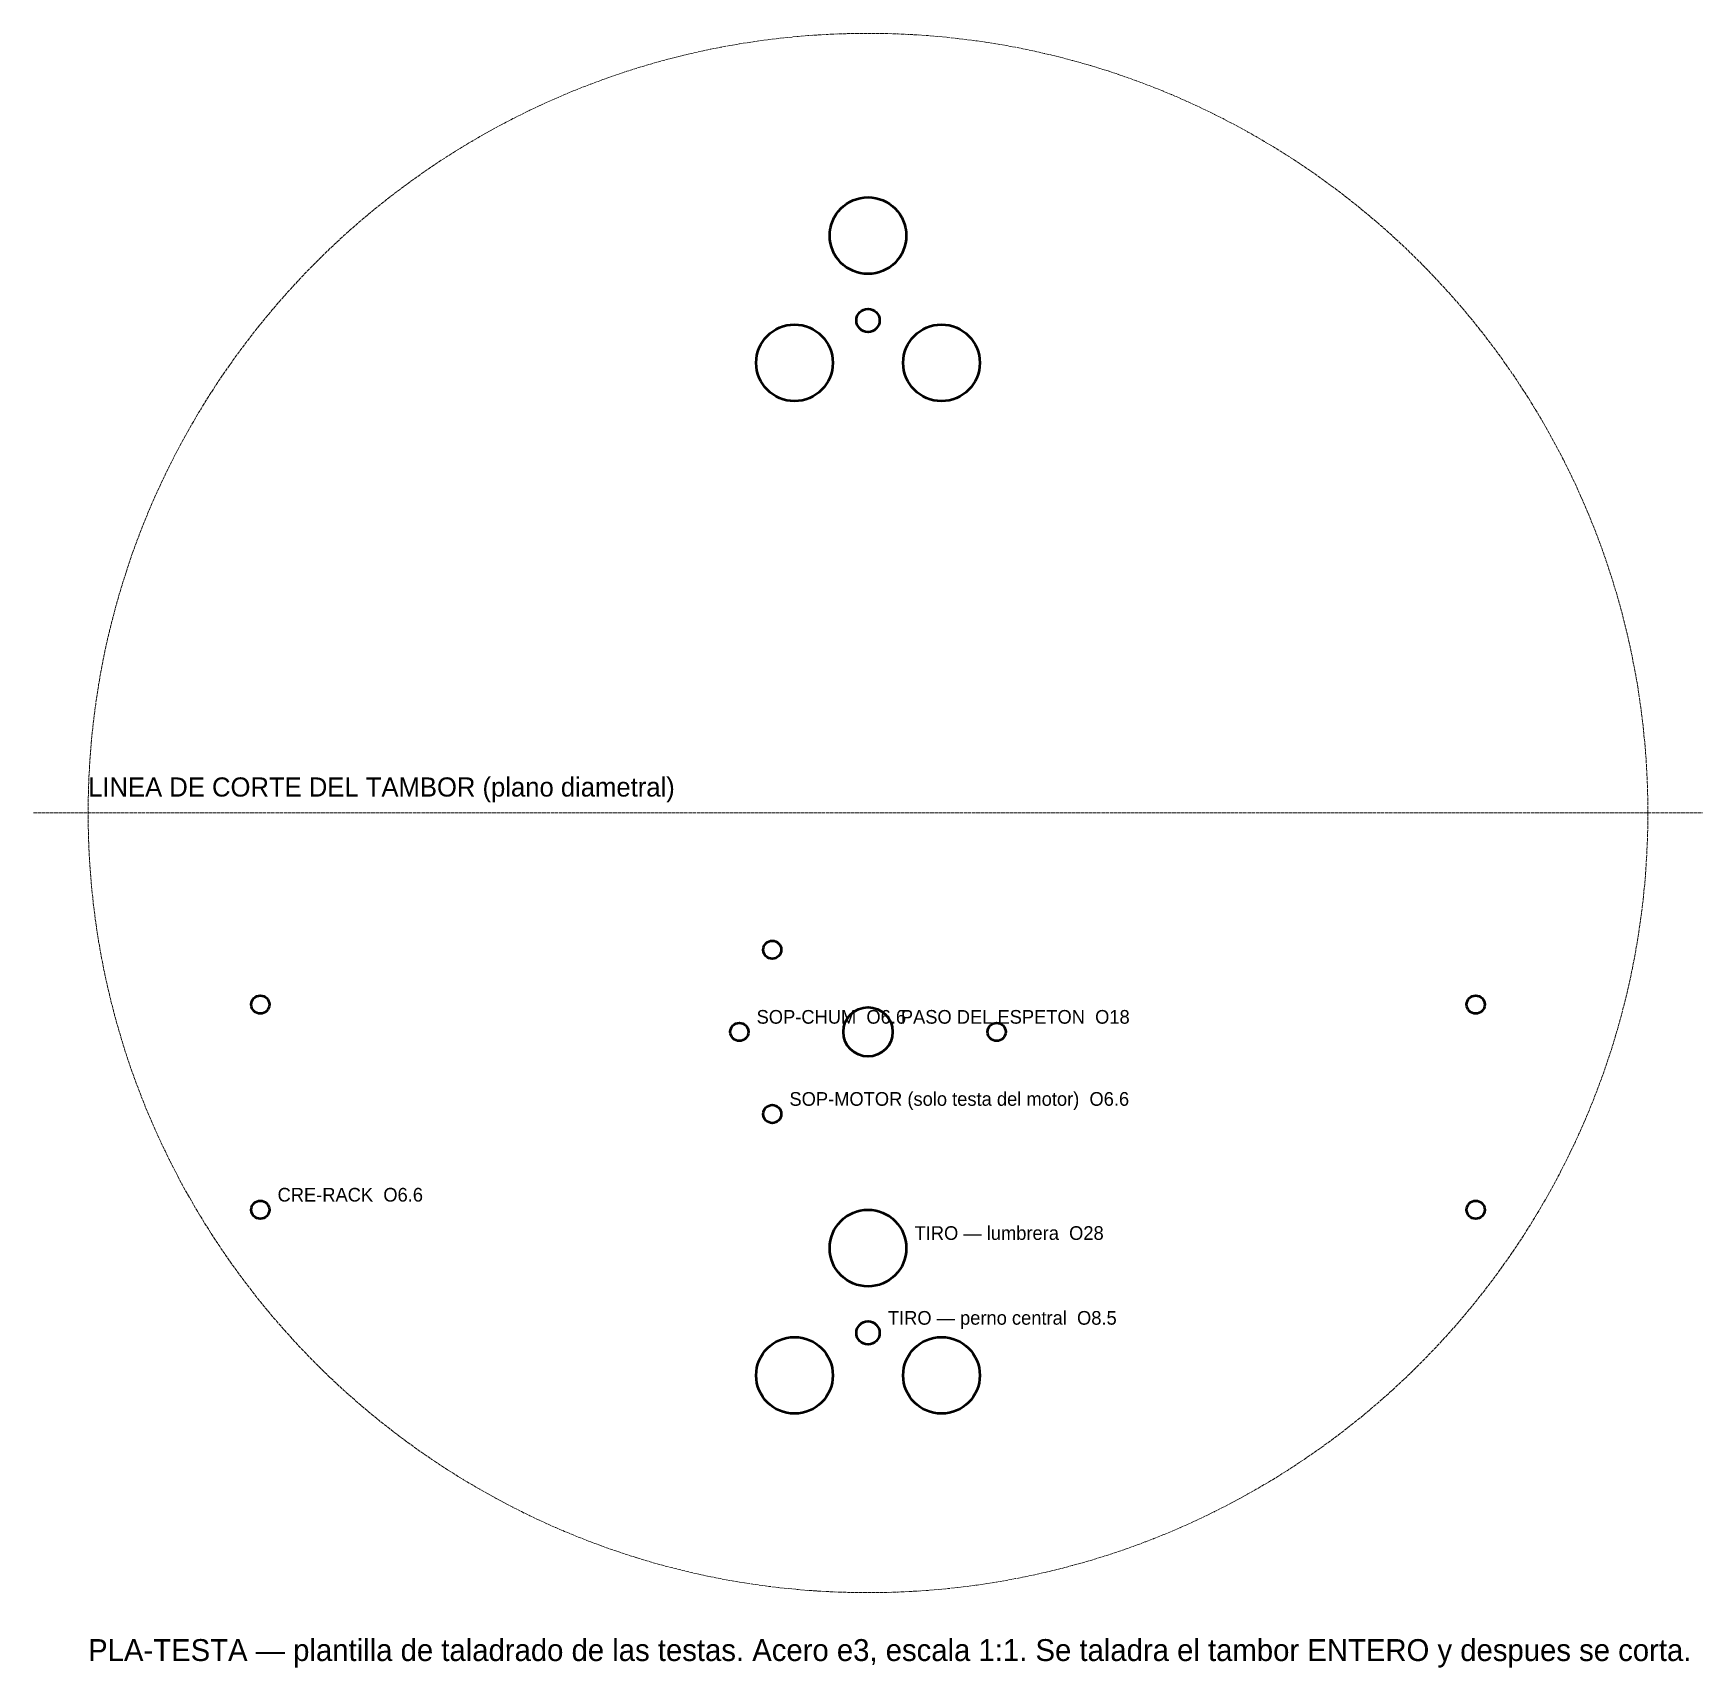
# Model space of a CAD drawing. Header units: millimetres. Extents: x -305 to 305, y -312 to 285.
import ezdxf

# ---------------------------------------------------------------- set-up
doc = ezdxf.new("R2010")
doc.units = ezdxf.units.MM
doc.linetypes.add('DASHED', pattern=[1.524, 1.27, -0.254])
for name, color, linetype, lineweight in [('CORTE', 1, 'CONTINUOUS', 50), ('REFERENCIA', 4, 'DASHED', 13), ('TEXTO', 7, 'CONTINUOUS', 25)]:
    doc.layers.add(name, color=color, linetype=linetype, lineweight=lineweight)

msp = doc.modelspace()

# ---------------------------------------------------------------- linework, layer by layer
at = {"layer": 'CORTE'}
for centre, radius in [((0, 211), 14), ((0, 180), 4.25), ((-26.85, 164.5), 14), ((26.85, 164.5), 14), ((-35, -50), 3.3), ((-222, -70), 3.3), ((222, -70), 3.3), ((0, -80), 9), ((-47, -80), 3.3), ((47, -80), 3.3), ((-35, -110), 3.3), ((-222, -145), 3.3), ((0, -159), 14), ((222, -145), 3.3), ((0, -190), 4.25), ((-26.85, -205.5), 14), ((26.85, -205.5), 14)]:
    msp.add_circle(centre, radius, dxfattribs=at)
at = {"layer": 'REFERENCIA'}
msp.add_line((-304.9, 0), (304.9, 0), dxfattribs=at)
msp.add_circle((0, 0), 284.9, dxfattribs=at)

# ---------------------------------------------------------------- texts
at = {"layer": 'TEXTO'}
for s, height, p in [('LINEA DE CORTE DEL TAMBOR (plano diametral)', 7, (-284.9, 6)), ('SOP-CHUM  O6.6', 5, (-40.7, -77)), ('PASO DEL ESPETON  O18', 5, (12, -77)), ('SOP-MOTOR (solo testa del motor)  O6.6', 5, (-28.7, -107)), ('CRE-RACK  O6.6', 5, (-215.7, -142)), ('TIRO — lumbrera  O28', 5, (17, -156)), ('TIRO — perno central  O8.5', 5, (7.25, -187)), ('PLA-TESTA — plantilla de taladrado de las testas. Acero e3, escala 1:1. Se taladra el tambor ENTERO y despues se corta.', 8, (-284.9, -309.9))]:
    msp.add_text(s, height=height, dxfattribs=at).set_placement(p)

doc.saveas('drawing.dxf')
